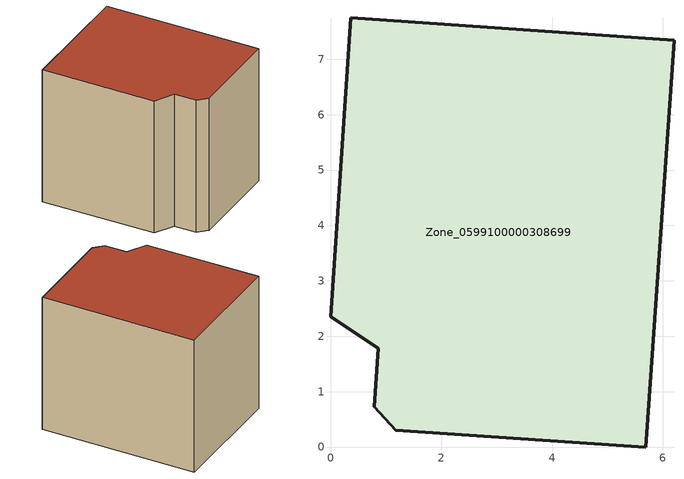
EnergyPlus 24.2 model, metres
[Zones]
Zone_0599100000308699
 floor ground (C_G): 0.37,7.75 6.2,7.35 5.69,0 1.18,0.3 0.79,0.73 0.86,1.78 0,2.35 z0
 wall outside (C_F): 6.2,7.35 0.37,7.75 0,2.35 0.86,1.78 0.79,0.73 1.18,0.3 5.69,0 6.2,7.35 z0:6.65
 roof outside (C_R): 5.69,0 6.2,7.35 0.37,7.75 0,2.35 0.86,1.78 0.79,0.73 1.18,0.3 z6.65
[BUILDING]
Pand.0599100000308699: North Axis=0; Terrain=City; Loads Convergence Tolerance Value=0.04; Temperature Convergence Tolerance Value=0.4; Solar Distribution=FullExterior; Maximum Number of Warmup Days=25; Minimum Number of Warmup Days=1
[Site:Location]
Rotterdam.The.Hague.AP_ZH_NLD Design_Conditions: Latitude=51.96; Longitude=4.45; Time Zone=1; Elevation=-4.5
[SITE:GROUNDTEMPERATURE:BUILDINGSURFACE]
18, 18, 18, 18, 18, 18, 18, 18, 18, 18, 18, 18
[MATERIAL] Thermal Absorptance=0.9; Solar Absorptance=0.7; Visible Absorptance=0.7
Name | Roughness | Thickness | Conductivity | Density | Specific Heat
G.TI.1946 | MediumSmooth | 0.15 | 1 | 540 | 1210
F.TI.1946 | Rough | 0.3 | 0.857143 | 1920 | 840
R.TI.1946 | MediumRough | 0.2 | 0.1 | 1500 | 1000
[CONSTRUCTION]
C_G: G.TI.1946
C_F: F.TI.1946
C_R: R.TI.1946
[ZONE]
Zone_0599100000308699: Type=1; Multiplier=1; Ceiling Height=Autocalculate; Volume=Autocalculate; Floor Area=autocalculate; Part of Total Floor Area=Yes
[ZONEINFILTRATION:DESIGNFLOWRATE]
Infil_Zone_0599100000308699: Zone or ZoneList or Space or SpaceList=Zone_0599100000308699; Schedule=AlwaysOn; Design Flow Rate Calculation Method=Flow/Area; Flow Rate per Floor Area=0.003; Constant Term Coefficient=1; Temperature Term Coefficient=0; Velocity Term Coefficient=0; Velocity Squared Term Coefficient=0
[HVACTEMPLATE:ZONE:IDEALLOADSAIRSYSTEM]
Zone_0599100000308699: Maximum Heating Supply Air Temperature=50; Minimum Cooling Supply Air Temperature=13; Maximum Heating Supply Air Humidity Ratio=0.0156; Minimum Cooling Supply Air Humidity Ratio=0.0077; Heating Limit=NoLimit; Cooling Limit=NoLimit; Dehumidification Control Type=ConstantSensibleHeatRatio; Cooling Sensible Heat Ratio=0.7; Dehumidification Setpoint=60; Humidification Control Type=None; Humidification Setpoint=30; Outdoor Air Method=None; Outdoor Air Flow Rate per Person=0.00944; Outdoor Air Flow Rate per Zone Floor Area=0; Outdoor Air Flow Rate per Zone=0; Demand Controlled Ventilation Type=None; Outdoor Air Economizer Type=NoEconomizer; Heat Recovery Type=None; Sensible Heat Recovery Effectiveness=0.7; Latent Heat Recovery Effectiveness=0.65
[ZONECONTROL:THERMOSTAT]
ThermostatControl_Zone_0599100000308699: Zone or ZoneList=Zone_0599100000308699; Control Type Schedule=DualSetpointControlType; Control 1=Thermostat_Zone_0599100000308699; Temperature Difference Between Cutout And Setpoint=0
[THERMOSTATSETPOINT:DUALSETPOINT]
Thermostat_Zone_0599100000308699: Heating Setpoint Temperature Schedule=HeatingSetpoint_Zone_0599100000308699; Cooling Setpoint Temperature Schedule=CoolingSetpoint_Zone_0599100000308699
[SCHEDULE:COMPACT]
HeatingSetpoint_Zone_0599100000308699: Through: 12/31, For: AllDays, Until: 24:00, 21
CoolingSetpoint_Zone_0599100000308699: Through: 12/31, For: AllDays, Until: 24:00, 24
DualSetpointControlType: Through: 12/31, For: AllDays, Until: 24:00, 4
AlwaysOn: Through: 12/31, For: AllDays, Until: 24:00, 1
